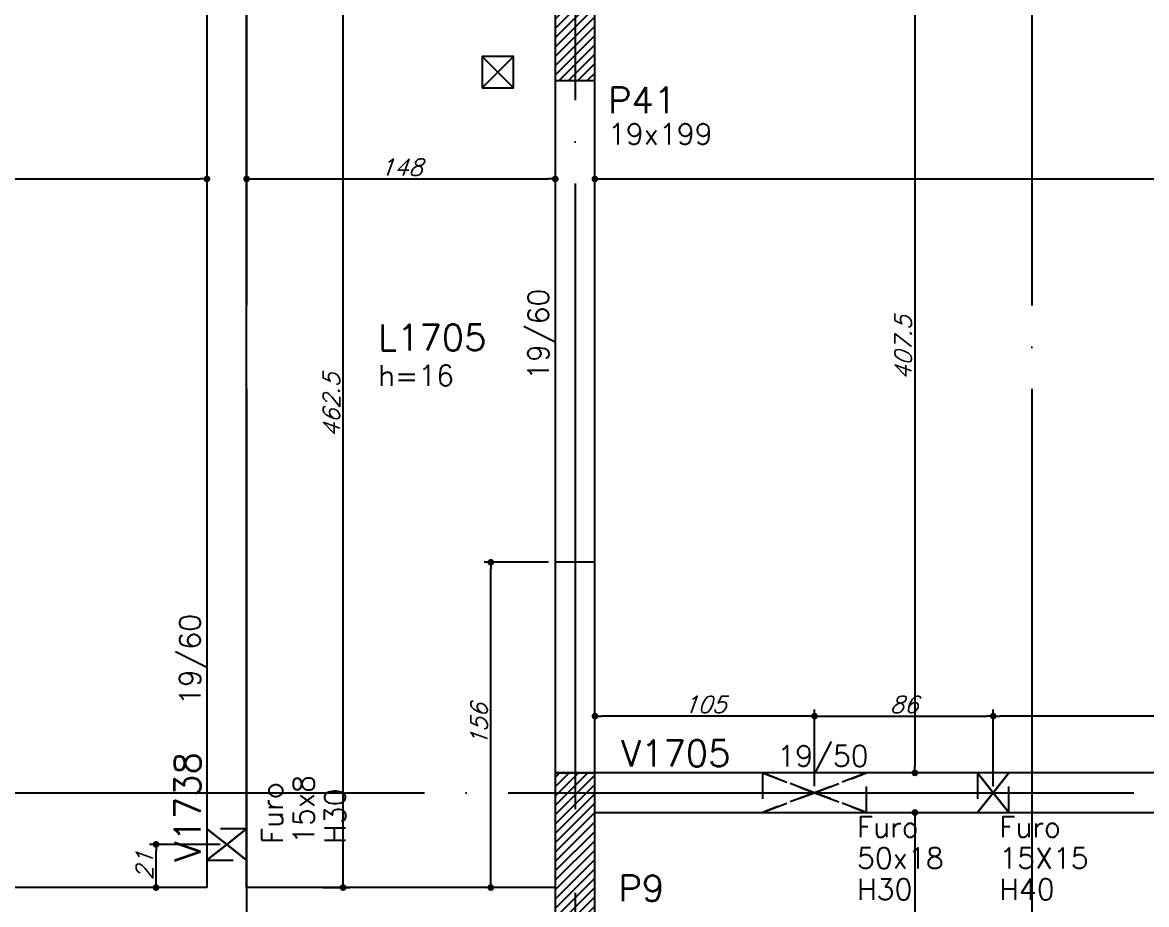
# Model space of a CAD drawing. Header units: millimetres. Extents: x -2368 to 4502, y -2283 to 2217.
# Drawn here: x 1021 to 1559, y 820 to 1243 of the extents above; entities that cross this region are included whole.
import ezdxf
from ezdxf.enums import TextEntityAlignment as Align

# ---------------------------------------------------------------- set-up
doc = ezdxf.new("R2010")
doc.units = ezdxf.units.MM
doc.header["$LTSCALE"] = 50
doc.linetypes.add('EIXO', pattern=[6.8, 6, -0.4, 0, -0.4])
doc.linetypes.add('HIDDEN', pattern=[0.375, 0.25, -0.125])
for name, color, linetype in [('F-COTAS', 106, 'Continuous'), ('F-COTAS-FUROS VIGA', 50, 'Continuous'), ('F-EIXO', 12, 'EIXO'), ('F-FURO-PAREDE', 2, 'HIDDEN'), ('F-FURO-PAREDE-TEXTOS', 2, 'Continuous'), ('F-LAJES-DIM', 2, 'Continuous'), ('F-LAJES-NOME', 4, 'Continuous'), ('F-PILARES-DIM', 172, 'Continuous'), ('F-PILARES-HACH', 174, 'Continuous'), ('F-PILARES-M', 170, 'Continuous'), ('F-PILARES-NOME', 170, 'Continuous'), ('F-PILARES-S', 170, 'Continuous'), ('F-PILARES-V', 170, 'Continuous'), ('F-TEXTO', 6, 'Continuous'), ('F-VIGAS', 3, 'Continuous'), ('F-VIGAS-DIM', 2, 'Continuous'), ('F-VIGAS-NOME', 4, 'Continuous'), ('F-VÃO', 1, 'Continuous')]:
    doc.layers.add(name, color=color, linetype=linetype)
doc.styles.add('CP-TEXT-INCL', font='romans.shx', dxfattribs={"oblique": 20})
doc.styles.add('MCP', font='romans.shx')
doc.styles.add('ROMANS', font='romans.shx')
doc.dimstyles.new('CP-COTAS-50', dxfattribs={"dimscale": 0.64, "dimtxt": 12.5, "dimasz": 5, "dimexe": 5, "dimexo": 5, "dimgap": 2.5, "dimtad": 1, "dimdec": 1, "dimdsep": 46, "dimtxsty": 'CP-TEXT-INCL', "dimblk1": 'DOT', "dimblk2": 'DOT', "dimsah": 1, "dimcen": 9, "dimclrd": 256, "dimclre": 256, "dimclrt": 256, "dimadec": 0, "dimazin": 0, "dimtfac": 1, "dimtdec": 1, "dimtmove": 2, "dimatfit": 3, "dimldrblk": 'DOT', "dimfxl": 0, "dimtolj": 1, "dimarcsym": 0})
pattern_1 = [(45, (0, 10000), (-2.245064, 2.245064), [])]

# ---------------------------------------------------------------- blocks, each defined once
blk = doc.blocks.new('*U13')
at = {"layer": 'F-EIXO'}
blk.add_line((0, 0), (4857.5, 0), dxfattribs=at)
at = {"layer": 'F-TEXTO', "style": 'ROMANS'}
blk.add_attdef('EIXO', text='', height=17.5, dxfattribs=at).set_placement((-28.21, 0), align=Align.MIDDLE_CENTER)
blk = doc.blocks.new('*U15')
at = {"layer": 'F-EIXO'}
blk.add_line((0, 0), (0, -2479.78), dxfattribs=at)
at = {"layer": 'F-TEXTO', "style": 'ROMANS'}
blk.add_attdef('EIXO', text='', height=17.5, rotation=360, dxfattribs=at).set_placement((0, 28.21), align=Align.MIDDLE_CENTER)
blk = doc.blocks.new('*U21')
at = {"layer": 'F-EIXO'}
blk.add_line((0, 0), (0, -2728.58), dxfattribs=at)
at = {"layer": 'F-TEXTO', "style": 'ROMANS'}
blk.add_attdef('EIXO', text='', height=17.5, rotation=360, dxfattribs=at).set_placement((0, 28.21), align=Align.MIDDLE_CENTER)
blk = doc.blocks.new('*U19')
at = {"layer": 'F-EIXO'}
blk.add_line((0, 0), (0, -2827.07), dxfattribs=at)
at = {"layer": 'F-TEXTO', "style": 'ROMANS'}
blk.add_attdef('EIXO', text='', height=17.5, rotation=360, dxfattribs=at).set_placement((0, 28.21), align=Align.MIDDLE_CENTER)
blk = doc.blocks.new('_DOT')
at = {"color": 0, "linetype": 'ByBlock'}
blk.add_line((-0.5, 0), (-1, 0), dxfattribs=at)
at = {"color": 0, "linetype": 'ByBlock', "const_width": 0.5}
blk.add_lwpolyline([(-0.25, 0, 1), (0.25, 0, 1)], format="xyb", close=True, dxfattribs=at)
blk = doc.blocks.new('*D70')
at = {"layer": 'DEFPOINTS', "color": 0, "transparency": 16777216}
for p in [(382, 1168.34), (1109, 1168.34), (1109, 1168.34)]:
    blk.add_point(p, dxfattribs=at)
at = {"layer": 'F-COTAS', "lineweight": -2, "transparency": 16777216}
blk.add_line((385.2, 1168.34), (1105.8, 1168.34), dxfattribs=at)
at = {"layer": 'F-COTAS', "lineweight": -2, "transparency": 16777216, "xscale": 3.2, "yscale": 3.2, "zscale": 3.2, "rotation": 180}
blk.add_blockref('_DOT', (382, 1168.34), dxfattribs=at)
at = {"layer": 'F-COTAS', "lineweight": -2, "transparency": 16777216, "xscale": 3.2, "yscale": 3.2, "zscale": 3.2}
blk.add_blockref('_DOT', (1109, 1168.34), dxfattribs=at)
at = {"layer": 'F-COTAS', "transparency": 16777216, "insert": (745.5, 1173.94), "char_height": 8, "attachment_point": 5, "style": 'CP-TEXT-INCL'}
blk.add_mtext('\\A1;727', dxfattribs=at)
blk = doc.blocks.new('*D71')
at = {"layer": 'DEFPOINTS', "color": 0, "transparency": 16777216}
for p in [(1128, 1168.34), (1276, 1168.34), (1276, 1168.34)]:
    blk.add_point(p, dxfattribs=at)
at = {"layer": 'F-COTAS', "lineweight": -2, "transparency": 16777216}
blk.add_line((1131.2, 1168.34), (1272.8, 1168.34), dxfattribs=at)
at = {"layer": 'F-COTAS', "lineweight": -2, "transparency": 16777216, "xscale": 3.2, "yscale": 3.2, "zscale": 3.2, "rotation": 180}
blk.add_blockref('_DOT', (1128, 1168.34), dxfattribs=at)
at = {"layer": 'F-COTAS', "lineweight": -2, "transparency": 16777216, "xscale": 3.2, "yscale": 3.2, "zscale": 3.2}
blk.add_blockref('_DOT', (1276, 1168.34), dxfattribs=at)
at = {"layer": 'F-COTAS', "transparency": 16777216, "insert": (1202, 1173.94), "char_height": 8, "attachment_point": 5, "style": 'CP-TEXT-INCL'}
blk.add_mtext('\\A1;148', dxfattribs=at)
blk = doc.blocks.new('*D72')
at = {"layer": 'DEFPOINTS', "color": 0, "transparency": 16777216}
for p in [(1295, 1168.34), (2051, 1168.34), (2051, 1168.34)]:
    blk.add_point(p, dxfattribs=at)
at = {"layer": 'F-COTAS', "lineweight": -2, "transparency": 16777216}
blk.add_line((1298.2, 1168.34), (2047.8, 1168.34), dxfattribs=at)
at = {"layer": 'F-COTAS', "lineweight": -2, "transparency": 16777216, "xscale": 3.2, "yscale": 3.2, "zscale": 3.2, "rotation": 180}
blk.add_blockref('_DOT', (1295, 1168.34), dxfattribs=at)
at = {"layer": 'F-COTAS', "lineweight": -2, "transparency": 16777216, "xscale": 3.2, "yscale": 3.2, "zscale": 3.2}
blk.add_blockref('_DOT', (2051, 1168.34), dxfattribs=at)
at = {"layer": 'F-COTAS', "transparency": 16777216, "insert": (1673, 1173.94), "char_height": 8, "attachment_point": 5, "style": 'CP-TEXT-INCL'}
blk.add_mtext('\\A1;756', dxfattribs=at)
blk = doc.blocks.new('*D111')
at = {"layer": 'DEFPOINTS', "color": 0, "transparency": 16777216}
for p in [(1448.41, 1291), (1448.41, 883.5), (1448.41, 883.5)]:
    blk.add_point(p, dxfattribs=at)
at = {"layer": 'F-COTAS', "lineweight": -2, "transparency": 16777216}
blk.add_line((1448.41, 1287.8), (1448.41, 886.7), dxfattribs=at)
at = {"layer": 'F-COTAS', "lineweight": -2, "transparency": 16777216, "xscale": 3.2, "yscale": 3.2, "zscale": 3.2}
for p, rotation in [((1448.41, 1291), 90), ((1448.41, 883.5), 270)]:
    blk.add_blockref('_DOT', p, dxfattribs=dict(at, rotation=rotation))
at = {"layer": 'F-COTAS', "transparency": 16777216, "insert": (1442.81, 1087.25), "char_height": 8, "attachment_point": 5, "rotation": 90, "style": 'CP-TEXT-INCL'}
blk.add_mtext('\\A1;407.5', dxfattribs=at)
blk = doc.blocks.new('*D112')
at = {"layer": 'DEFPOINTS', "color": 0, "transparency": 16777216}
for p in [(1448.41, 864.5), (1448.41, 664.5), (1448.41, 664.5)]:
    blk.add_point(p, dxfattribs=at)
at = {"layer": 'F-COTAS', "lineweight": -2, "transparency": 16777216}
blk.add_line((1448.41, 861.3), (1448.41, 667.7), dxfattribs=at)
at = {"layer": 'F-COTAS', "lineweight": -2, "transparency": 16777216, "xscale": 3.2, "yscale": 3.2, "zscale": 3.2}
for p, rotation in [((1448.41, 864.5), 90), ((1448.41, 664.5), 270)]:
    blk.add_blockref('_DOT', p, dxfattribs=dict(at, rotation=rotation))
at = {"layer": 'F-COTAS', "transparency": 16777216, "insert": (1442.81, 764.5), "char_height": 8, "attachment_point": 5, "rotation": 90, "style": 'CP-TEXT-INCL'}
blk.add_mtext('\\A1;200', dxfattribs=at)
blk = doc.blocks.new('*D149')
at = {"layer": 'DEFPOINTS', "color": 0, "transparency": 16777216}
for p in [(1245.07, 984.5), (1276, 984.5), (1252.32, 828.5)]:
    blk.add_point(p, dxfattribs=at)
at = {"layer": 'F-COTAS', "lineweight": -2, "transparency": 16777216}
for p, q in [((1272.8, 984.5), (1241.87, 984.5)), ((1245.07, 831.7), (1245.07, 981.3)), ((1249.12, 828.5), (1241.87, 828.5))]:
    blk.add_line(p, q, dxfattribs=at)
at = {"layer": 'F-COTAS', "lineweight": -2, "transparency": 16777216, "xscale": 3.2, "yscale": 3.2, "zscale": 3.2}
for p, rotation in [((1245.07, 984.5), 90), ((1245.07, 828.5), 270)]:
    blk.add_blockref('_DOT', p, dxfattribs=dict(at, rotation=rotation))
at = {"layer": 'F-COTAS', "transparency": 16777216, "insert": (1239.47, 906.5), "char_height": 8, "attachment_point": 5, "rotation": 90, "style": 'CP-TEXT-INCL'}
blk.add_mtext('\\A1;156', dxfattribs=at)
blk = doc.blocks.new('*U357')
at = {"layer": 'F-VÃO'}
for p, q in [((0, 0), (15, 15)), ((0, 15), (15, 0))]:
    blk.add_line(p, q, dxfattribs=at)
at = {"layer": 'F-VÃO', "color": 3}
blk.add_lwpolyline([(0, 0), (15, 0), (15, 15), (0, 15)], close=True, dxfattribs=at)
blk = doc.blocks.new('*D394')
at = {"layer": 'DEFPOINTS', "color": 0, "transparency": 16777216}
for p in [(1161.35, 1291), (1174.27, 1291), (1161.35, 828.5)]:
    blk.add_point(p, dxfattribs=at)
at = {"layer": 'F-COTAS', "lineweight": -2, "transparency": 16777216}
for p, q in [((1164.55, 1291), (1177.47, 1291)), ((1174.27, 831.7), (1174.27, 1287.8)), ((1164.55, 828.5), (1177.47, 828.5))]:
    blk.add_line(p, q, dxfattribs=at)
at = {"layer": 'F-COTAS', "lineweight": -2, "transparency": 16777216, "xscale": 3.2, "yscale": 3.2, "zscale": 3.2}
for p, rotation in [((1174.27, 1291), 90), ((1174.27, 828.5), 270)]:
    blk.add_blockref('_DOT', p, dxfattribs=dict(at, rotation=rotation))
at = {"layer": 'F-COTAS', "transparency": 16777216, "insert": (1168.67, 1059.75), "char_height": 8, "attachment_point": 5, "rotation": 90, "style": 'CP-TEXT-INCL'}
blk.add_mtext('\\A1;462.5', dxfattribs=at)
blk = doc.blocks.new('*D445')
at = {"layer": 'DEFPOINTS', "color": 0, "linetype": 'Continuous', "transparency": 16777216}
for p in [(1084.59, 849.19), (1118.5, 849.19), (1100.36, 828.5)]:
    blk.add_point(p, dxfattribs=at)
at = {"layer": 'F-COTAS-FUROS VIGA', "linetype": 'Continuous', "lineweight": -2, "transparency": 16777216}
for p, q in [((1115.3, 849.19), (1081.39, 849.19)), ((1084.59, 831.7), (1084.59, 845.99)), ((1097.16, 828.5), (1081.39, 828.5))]:
    blk.add_line(p, q, dxfattribs=at)
at = {"layer": 'F-COTAS-FUROS VIGA', "linetype": 'Continuous', "lineweight": -2, "transparency": 16777216, "xscale": 3.2, "yscale": 3.2, "zscale": 3.2}
for p, rotation in [((1084.59, 849.19), 90), ((1084.59, 828.5), 270)]:
    blk.add_blockref('_DOT', p, dxfattribs=dict(at, rotation=rotation))
at = {"layer": 'F-COTAS-FUROS VIGA', "linetype": 'Continuous', "transparency": 16777216, "insert": (1078.99, 838.85), "char_height": 8, "attachment_point": 5, "rotation": 90, "style": 'CP-TEXT-INCL'}
blk.add_mtext('\\A1;21', dxfattribs=at)
blk = doc.blocks.new('*D403')
at = {"layer": 'DEFPOINTS', "color": 0, "linetype": 'Continuous', "transparency": 16777216}
for p in [(1295, 910.7), (1295, 908.6), (1400.29, 874)]:
    blk.add_point(p, dxfattribs=at)
at = {"layer": 'F-COTAS-FUROS VIGA', "linetype": 'Continuous', "lineweight": -2, "transparency": 16777216}
for p, q in [((1295, 911.8), (1295, 913.9)), ((1400.29, 877.2), (1400.29, 913.9)), ((1397.09, 910.7), (1298.2, 910.7))]:
    blk.add_line(p, q, dxfattribs=at)
at = {"layer": 'F-COTAS-FUROS VIGA', "linetype": 'Continuous', "lineweight": -2, "transparency": 16777216, "xscale": 3.2, "yscale": 3.2, "zscale": 3.2, "rotation": 180}
blk.add_blockref('_DOT', (1295, 910.7), dxfattribs=at)
at = {"layer": 'F-COTAS-FUROS VIGA', "linetype": 'Continuous', "lineweight": -2, "transparency": 16777216, "xscale": 3.2, "yscale": 3.2, "zscale": 3.2}
blk.add_blockref('_DOT', (1400.29, 910.7), dxfattribs=at)
at = {"layer": 'F-COTAS-FUROS VIGA', "linetype": 'Continuous', "transparency": 16777216, "insert": (1347.65, 916.3), "char_height": 8, "attachment_point": 5, "style": 'CP-TEXT-INCL'}
blk.add_mtext('\\A1;105', dxfattribs=at)
blk = doc.blocks.new('*D446')
at = {"layer": 'DEFPOINTS', "color": 0, "linetype": 'Continuous', "transparency": 16777216}
for p in [(1486, 910.7), (1486, 874), (1660, 874)]:
    blk.add_point(p, dxfattribs=at)
at = {"layer": 'F-COTAS-FUROS VIGA', "linetype": 'Continuous', "lineweight": -2, "transparency": 16777216}
for p, q in [((1486, 877.2), (1486, 913.9)), ((1660, 877.2), (1660, 913.9)), ((1656.8, 910.7), (1489.2, 910.7))]:
    blk.add_line(p, q, dxfattribs=at)
at = {"layer": 'F-COTAS-FUROS VIGA', "linetype": 'Continuous', "lineweight": -2, "transparency": 16777216, "xscale": 3.2, "yscale": 3.2, "zscale": 3.2, "rotation": 180}
blk.add_blockref('_DOT', (1486, 910.7), dxfattribs=at)
at = {"layer": 'F-COTAS-FUROS VIGA', "linetype": 'Continuous', "lineweight": -2, "transparency": 16777216, "xscale": 3.2, "yscale": 3.2, "zscale": 3.2}
blk.add_blockref('_DOT', (1660, 910.7), dxfattribs=at)
at = {"layer": 'F-COTAS-FUROS VIGA', "linetype": 'Continuous', "transparency": 16777216, "insert": (1573, 916.3), "char_height": 8, "attachment_point": 5, "style": 'CP-TEXT-INCL'}
blk.add_mtext('\\A1;174', dxfattribs=at)
blk = doc.blocks.new('*D447')
at = {"layer": 'DEFPOINTS', "color": 0, "linetype": 'Continuous', "transparency": 16777216}
for p in [(1486, 910.7), (1400.29, 874), (1486, 874)]:
    blk.add_point(p, dxfattribs=at)
at = {"layer": 'F-COTAS-FUROS VIGA', "linetype": 'Continuous', "lineweight": -2, "transparency": 16777216}
for p, q in [((1400.29, 877.2), (1400.29, 913.9)), ((1486, 877.2), (1486, 913.9)), ((1403.49, 910.7), (1482.8, 910.7))]:
    blk.add_line(p, q, dxfattribs=at)
at = {"layer": 'F-COTAS-FUROS VIGA', "linetype": 'Continuous', "lineweight": -2, "transparency": 16777216, "xscale": 3.2, "yscale": 3.2, "zscale": 3.2, "rotation": 180}
blk.add_blockref('_DOT', (1400.29, 910.7), dxfattribs=at)
at = {"layer": 'F-COTAS-FUROS VIGA', "linetype": 'Continuous', "lineweight": -2, "transparency": 16777216, "xscale": 3.2, "yscale": 3.2, "zscale": 3.2}
blk.add_blockref('_DOT', (1486, 910.7), dxfattribs=at)
at = {"layer": 'F-COTAS-FUROS VIGA', "linetype": 'Continuous', "transparency": 16777216, "insert": (1443.15, 916.3), "char_height": 8, "attachment_point": 5, "style": 'CP-TEXT-INCL'}
blk.add_mtext('\\A1;86', dxfattribs=at)

msp = doc.modelspace()

# ---------------------------------------------------------------- hatches: boundary and pattern name
at = {"layer": 'F-PILARES-HACH', "linetype": 'Continuous'}
h = msp.add_hatch(dxfattribs=at)
h.set_pattern_fill('ANSI31', color=256, style=0)
h.set_pattern_definition(pattern_1)
h.paths.add_polyline_path([(1276, 1215.5), (1295, 1215.5), (1295, 1414.5), (1276, 1414.5)], flags=16)
h = msp.add_hatch(dxfattribs=at)
h.set_pattern_fill('ANSI31', color=256, style=0)
h.set_pattern_definition(pattern_1)
h.paths.add_polyline_path([(1276, 809.5), (1295, 809.5), (1295, 883.5), (1276, 883.5)], flags=16)

# ---------------------------------------------------------------- linework, layer by layer
at = {"layer": 'F-FURO-PAREDE'}
for points in [[(1400.292, 874), (1375.292, 864.5), (1425.292, 864.5), (1400.292, 874), (1425.292, 864.5), (1425.292, 883.5), (1400.292, 874), (1425.292, 883.5), (1375.292, 883.5), (1400.292, 874), (1375.292, 883.5), (1375.292, 864.5), (1400.292, 874)], [(1486, 874), (1478.5, 864.5), (1493.5, 864.5), (1486, 874), (1493.5, 864.5), (1493.5, 883.5), (1486, 874), (1493.5, 883.5), (1478.5, 883.5), (1486, 874), (1478.5, 883.5), (1478.5, 864.5), (1486, 874)], [(1118.5, 849.193), (1128, 841.693), (1128, 856.693), (1118.5, 849.193), (1128, 856.693), (1109, 856.693), (1118.5, 849.193), (1109, 856.693), (1109, 841.693), (1118.5, 849.193), (1109, 841.693), (1128, 841.693), (1118.5, 849.193)]]:
    msp.add_lwpolyline(points, dxfattribs=at)
at = {"layer": 'F-PILARES-M', "linetype": 'Continuous'}
msp.add_lwpolyline([(1295, 984.5), (1276, 984.5), (1276, 883.5), (1295, 883.5), (1295, 984.5)], dxfattribs=at)
at = {"layer": 'F-PILARES-S', "linetype": 'Continuous'}
msp.add_lwpolyline([(1276, 1215.5), (1295, 1215.5), (1295, 1414.5), (1276, 1414.5), (1276, 1215.5)], dxfattribs=at)
at = {"layer": 'F-PILARES-V', "linetype": 'Continuous'}
msp.add_lwpolyline([(1276, 809.5), (1295, 809.5), (1295, 883.5), (1276, 883.5), (1276, 809.5)], dxfattribs=at)
at = {"layer": 'F-VIGAS'}
for points in [[(1109, 1300.5), (1109, 828.5)], [(1128, 828.5), (1128, 1291)], [(1276, 1215.5), (1276, 984.5)], [(1295, 984.5), (1295, 1215.5)], [(1832, 883.5), (1295, 883.5)], [(1295, 864.5), (1832, 864.5)], [(1109, 828.5), (615, 828.5)], [(1276, 828.5), (1128, 828.5)]]:
    msp.add_lwpolyline(points, dxfattribs=at)

# ---------------------------------------------------------------- block references
at = {"layer": 'F-EIXO', "linetype": 'Continuous'}
for name, p in [('*U19', (1285.5, 1846.305)), ('*U21', (1128, 1747.82)), ('*U15', (1504.5, 1747.82)), ('*U13', (-1807.517, 874))]:
    msp.add_blockref(name, p, dxfattribs=at)
at = {"layer": 'F-VÃO'}
msp.add_blockref('*U357', (1240.9, 1212), dxfattribs=at)

# ---------------------------------------------------------------- texts
at = {"layer": 'F-FURO-PAREDE-TEXTOS', "linetype": 'Continuous', "style": 'MCP'}
for s, p in [('15x8', (1160.349, 849.452)), ('Furo', (1145.349, 849.452)), ('H30', (1175.349, 849.452))]:
    msp.add_text(s, height=10, rotation=90, dxfattribs=at).set_placement(p)
for s, p in [('Furo', (1420.653, 852.617)), ('Furo', (1488.86, 852.617)), ('50x18', (1420.653, 837.617)), ('15X15', (1488.86, 837.617)), ('H30', (1420.653, 822.617)), ('H40', (1488.86, 822.617))]:
    msp.add_text(s, height=10, dxfattribs=at).set_placement(p)
at = {"layer": 'F-LAJES-DIM', "linetype": 'Continuous', "style": 'MCP'}
msp.add_text('h=16', height=10, dxfattribs=at).set_placement((1191.031, 1069.05))
at = {"layer": 'F-LAJES-NOME', "linetype": 'Continuous', "style": 'MCP'}
msp.add_text('L1705', height=12.5, dxfattribs=at).set_placement((1191.031, 1086.05))
at = {"layer": 'F-PILARES-DIM', "linetype": 'Continuous', "style": 'MCP'}
msp.add_text('19x199', height=10, dxfattribs=at).set_placement((1301.25, 1184.875))
at = {"layer": 'F-PILARES-NOME', "linetype": 'Continuous', "style": 'MCP'}
for s, p in [('P41', (1301.25, 1199.875)), ('P9', (1306.268, 821.907))]:
    msp.add_text(s, height=12.5, dxfattribs=at).set_placement(p)
at = {"layer": 'F-VIGAS-DIM', "linetype": 'Continuous', "style": 'MCP'}
for p in [(1272.875, 1072), (1105.875, 916)]:
    msp.add_text('19/60', height=10, rotation=90, dxfattribs=at).set_placement(p)
msp.add_text('19/50', height=10, dxfattribs=at).set_placement((1382.5, 886.625))
at = {"layer": 'F-VIGAS-NOME', "linetype": 'Continuous', "style": 'MCP'}
msp.add_text('V1705', height=12.5, dxfattribs=at).set_placement((1307.5, 886.625))
msp.add_text('V1738', height=12.5, rotation=90, dxfattribs=at).set_placement((1105.875, 841))

# ---------------------------------------------------------------- dimensions: what is measured, and where the dimension line sits
at = {"layer": 'F-COTAS'}
dim = msp.add_linear_dim(base=(1174.274, 1291), p1=(1161.352, 828.5), p2=(1161.352, 1291), angle=90, dimstyle='CP-COTAS-50', override={"dimfxl": 7.5}, dxfattribs=at)
dim.commit()
dim.dimension.update_dxf_attribs({"geometry": '*D394', "text_midpoint": (1168.674, 1059.75)})
for base, p1, p2, angle, picture, middle in [((1448.405, 883.5), (1448.405, 1291), (1448.405, 883.5), 90, '*D111', (1442.805, 1087.25)), ((1109, 1168.336), (382, 1168.336), (1109, 1168.336), 180, '*D70', (745.5, 1173.936)), ((1276, 1168.336), (1128, 1168.336), (1276, 1168.336), 180, '*D71', (1202, 1173.936)), ((2051, 1168.336), (1295, 1168.336), (2051, 1168.336), 180, '*D72', (1673, 1173.936)), ((1245.072, 984.5), (1252.324, 828.5), (1276, 984.5), 90, '*D149', (1239.472, 906.5)), ((1448.405, 664.5), (1448.405, 864.5), (1448.405, 664.5), 90, '*D112', (1442.805, 764.5))]:
    dim = msp.add_linear_dim(base=base, p1=p1, p2=p2, angle=angle, dimstyle='CP-COTAS-50', dxfattribs=at)
    dim.commit()
    dim.dimension.update_dxf_attribs({"geometry": picture, "text_midpoint": middle})
at = {"layer": 'F-COTAS-FUROS VIGA', "linetype": 'Continuous'}
for base, p1, p2, picture, middle in [((1295, 910.703), (1400.292, 874), (1295, 908.603), '*D403', (1347.646, 916.303)), ((1486, 910.703), (1400.292, 874), (1486, 874), '*D447', (1443.146, 916.303)), ((1486, 910.703), (1660, 874), (1486, 874), '*D446', (1573, 916.303))]:
    dim = msp.add_linear_dim(base=base, p1=p1, p2=p2, dimstyle='CP-COTAS-50', override={"dimdec": 0, "dimfxl": 7.5}, dxfattribs=at)
    dim.commit()
    dim.dimension.update_dxf_attribs({"geometry": picture, "text_midpoint": middle})
dim = msp.add_linear_dim(base=(1084.594, 849.193), p1=(1100.356, 828.5), p2=(1118.5, 849.193), angle=90, dimstyle='CP-COTAS-50', override={"dimdec": 0, "dimfxl": 7.5}, dxfattribs=at)
dim.commit()
dim.dimension.update_dxf_attribs({"geometry": '*D445', "text_midpoint": (1078.994, 838.846)})

doc.saveas('drawing.dxf')
